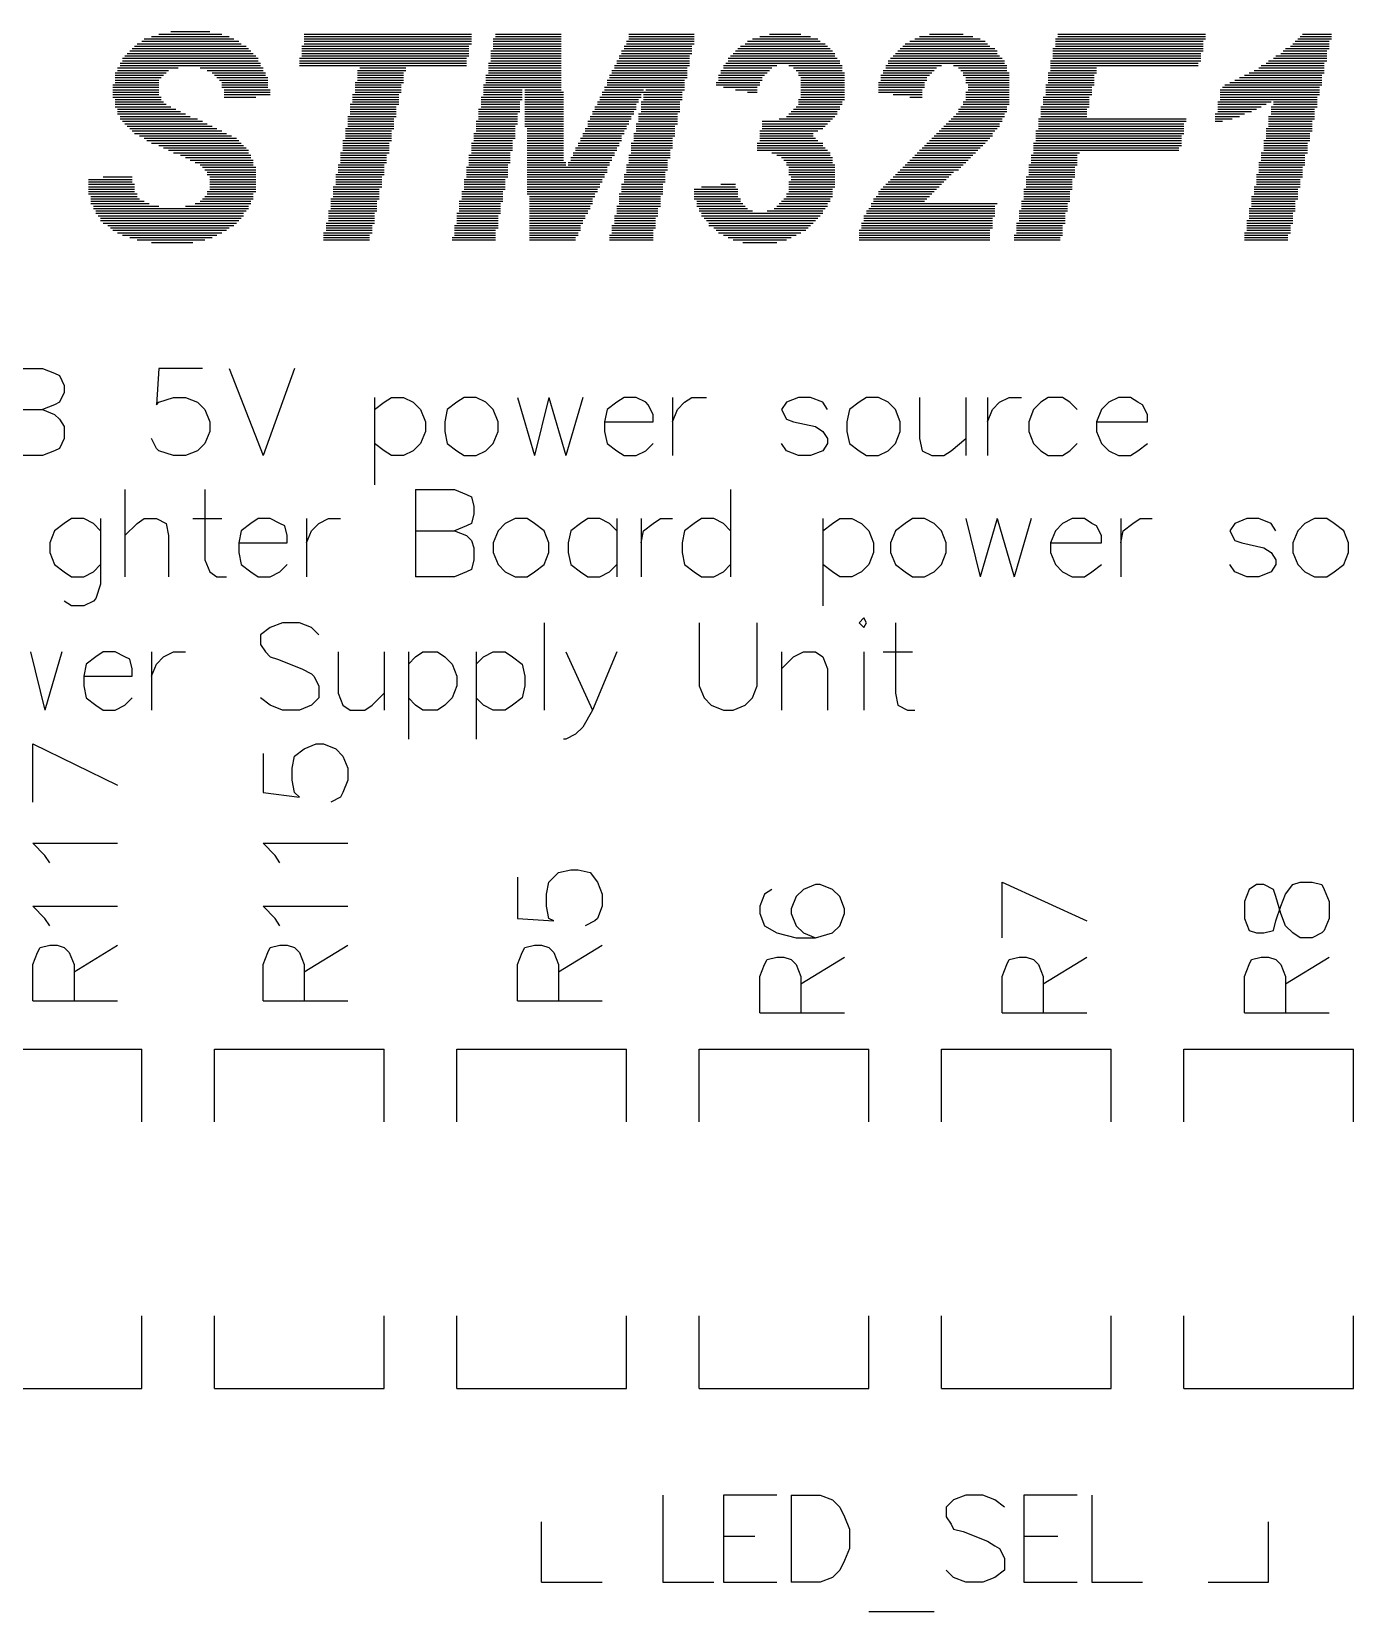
# Model space of a CAD drawing. Extents: x 38.11 to 42.78, y 50.2 to 57.
# Drawn here: x 39.989 to 40.535, y 53.088 to 53.74 of the extents above; entities that cross this region are included whole.
import ezdxf

# ---------------------------------------------------------------- set-up
doc = ezdxf.new("R2010")
doc.units = 0
doc.layers.add('gto', color=1, linetype='CONTINUOUS')

msp = doc.modelspace()

# ---------------------------------------------------------------- linework, layer by layer
at = {"layer": 'gto', "color": 1}
for points in [[(40.039, 53.738), (40.071, 53.738)], [(40.042, 53.739), (40.068, 53.739)], [(40.047, 53.74), (40.063, 53.74)], [(40.102, 53.739), (40.171, 53.739)], [(40.102, 53.738), (40.171, 53.738)], [(40.181, 53.739), (40.208, 53.739)], [(40.181, 53.738), (40.208, 53.738)], [(40.236, 53.739), (40.263, 53.739)], [(40.236, 53.738), (40.263, 53.738)], [(40.29, 53.738), (40.311, 53.738)], [(40.294, 53.739), (40.307, 53.739)], [(40.356, 53.738), (40.378, 53.738)], [(40.36, 53.739), (40.374, 53.739)], [(40.413, 53.739), (40.474, 53.739)], [(40.413, 53.738), (40.474, 53.738)], [(40.513, 53.738), (40.526, 53.738)], [(40.514, 53.739), (40.526, 53.739)], [(40.03, 53.732), (40.08, 53.732)], [(40.031, 53.733), (40.079, 53.733)], [(40.032, 53.734), (40.078, 53.734)], [(40.033, 53.735), (40.076, 53.735)], [(40.035, 53.736), (40.075, 53.736)], [(40.036, 53.737), (40.073, 53.737)], [(40.101, 53.734), (40.17, 53.734)], [(40.101, 53.733), (40.17, 53.733)], [(40.101, 53.732), (40.17, 53.732)], [(40.102, 53.737), (40.171, 53.737)], [(40.102, 53.736), (40.171, 53.736)], [(40.102, 53.735), (40.171, 53.735)], [(40.179, 53.732), (40.208, 53.732)], [(40.18, 53.737), (40.208, 53.737)], [(40.18, 53.736), (40.208, 53.736)], [(40.18, 53.735), (40.208, 53.735)], [(40.18, 53.734), (40.208, 53.734)], [(40.18, 53.733), (40.208, 53.733)], [(40.233, 53.732), (40.262, 53.732)], [(40.234, 53.734), (40.262, 53.734)], [(40.234, 53.733), (40.262, 53.733)], [(40.235, 53.736), (40.263, 53.736)], [(40.235, 53.735), (40.263, 53.735)], [(40.236, 53.737), (40.263, 53.737)], [(40.28, 53.732), (40.32, 53.732)], [(40.281, 53.733), (40.319, 53.733)], [(40.282, 53.734), (40.318, 53.734)], [(40.284, 53.735), (40.317, 53.735)], [(40.285, 53.736), (40.315, 53.736)], [(40.287, 53.737), (40.314, 53.737)], [(40.347, 53.732), (40.388, 53.732)], [(40.348, 53.733), (40.387, 53.733)], [(40.349, 53.734), (40.385, 53.734)], [(40.35, 53.735), (40.384, 53.735)], [(40.352, 53.736), (40.383, 53.736)], [(40.354, 53.737), (40.381, 53.737)], [(40.411, 53.733), (40.473, 53.733)], [(40.411, 53.732), (40.473, 53.732)], [(40.412, 53.737), (40.474, 53.737)], [(40.412, 53.736), (40.473, 53.736)], [(40.412, 53.735), (40.473, 53.735)], [(40.412, 53.734), (40.473, 53.734)], [(40.506, 53.732), (40.524, 53.732)], [(40.507, 53.733), (40.525, 53.733)], [(40.509, 53.734), (40.525, 53.734)], [(40.51, 53.735), (40.525, 53.735)], [(40.511, 53.736), (40.525, 53.736)], [(40.512, 53.737), (40.526, 53.737)], [(40.025, 53.725), (40.05, 53.725)], [(40.026, 53.727), (40.084, 53.727)], [(40.026, 53.726), (40.084, 53.726)], [(40.027, 53.729), (40.083, 53.729)], [(40.027, 53.728), (40.083, 53.728)], [(40.028, 53.73), (40.082, 53.73)], [(40.029, 53.731), (40.081, 53.731)], [(40.059, 53.725), (40.085, 53.725)], [(40.1, 53.729), (40.169, 53.729)], [(40.1, 53.728), (40.169, 53.728)], [(40.1, 53.727), (40.169, 53.727)], [(40.1, 53.726), (40.169, 53.726)], [(40.101, 53.731), (40.17, 53.731)], [(40.101, 53.73), (40.17, 53.73)], [(40.125, 53.725), (40.144, 53.725)], [(40.178, 53.727), (40.208, 53.727)], [(40.178, 53.726), (40.208, 53.726)], [(40.178, 53.725), (40.208, 53.725)], [(40.179, 53.731), (40.208, 53.731)], [(40.179, 53.73), (40.208, 53.73)], [(40.179, 53.729), (40.208, 53.729)], [(40.179, 53.728), (40.208, 53.728)], [(40.23, 53.726), (40.261, 53.726)], [(40.23, 53.725), (40.26, 53.725)], [(40.231, 53.728), (40.261, 53.728)], [(40.231, 53.727), (40.261, 53.727)], [(40.232, 53.73), (40.261, 53.73)], [(40.232, 53.729), (40.261, 53.729)], [(40.233, 53.731), (40.262, 53.731)], [(40.275, 53.726), (40.297, 53.726)], [(40.275, 53.725), (40.295, 53.725)], [(40.276, 53.727), (40.323, 53.727)], [(40.277, 53.729), (40.322, 53.729)], [(40.277, 53.728), (40.323, 53.728)], [(40.278, 53.73), (40.321, 53.73)], [(40.279, 53.731), (40.321, 53.731)], [(40.302, 53.726), (40.324, 53.726)], [(40.304, 53.725), (40.324, 53.725)], [(40.342, 53.726), (40.365, 53.726)], [(40.342, 53.725), (40.363, 53.725)], [(40.343, 53.728), (40.391, 53.728)], [(40.343, 53.727), (40.391, 53.727)], [(40.344, 53.729), (40.39, 53.729)], [(40.345, 53.73), (40.389, 53.73)], [(40.346, 53.731), (40.388, 53.731)], [(40.37, 53.726), (40.392, 53.726)], [(40.372, 53.725), (40.392, 53.725)], [(40.41, 53.728), (40.472, 53.728)], [(40.41, 53.727), (40.471, 53.727)], [(40.41, 53.726), (40.471, 53.726)], [(40.41, 53.725), (40.429, 53.725)], [(40.411, 53.731), (40.472, 53.731)], [(40.411, 53.73), (40.472, 53.73)], [(40.411, 53.729), (40.472, 53.729)], [(40.496, 53.725), (40.523, 53.725)], [(40.497, 53.726), (40.523, 53.726)], [(40.499, 53.727), (40.523, 53.727)], [(40.5, 53.728), (40.524, 53.728)], [(40.502, 53.729), (40.524, 53.729)], [(40.503, 53.73), (40.524, 53.73)], [(40.505, 53.731), (40.524, 53.731)], [(40.024, 53.723), (40.045, 53.723)], [(40.024, 53.722), (40.044, 53.722)], [(40.024, 53.721), (40.043, 53.721)], [(40.024, 53.72), (40.042, 53.72)], [(40.024, 53.719), (40.042, 53.719)], [(40.025, 53.724), (40.046, 53.724)], [(40.062, 53.724), (40.085, 53.724)], [(40.064, 53.723), (40.086, 53.723)], [(40.065, 53.722), (40.086, 53.722)], [(40.066, 53.721), (40.087, 53.721)], [(40.067, 53.72), (40.087, 53.72)], [(40.068, 53.719), (40.087, 53.719)], [(40.123, 53.719), (40.143, 53.719)], [(40.124, 53.724), (40.144, 53.724)], [(40.124, 53.723), (40.143, 53.723)], [(40.124, 53.722), (40.143, 53.722)], [(40.124, 53.721), (40.143, 53.721)], [(40.124, 53.72), (40.143, 53.72)], [(40.177, 53.722), (40.208, 53.722)], [(40.177, 53.721), (40.208, 53.721)], [(40.177, 53.72), (40.208, 53.72)], [(40.177, 53.719), (40.208, 53.719)], [(40.178, 53.724), (40.208, 53.724)], [(40.178, 53.723), (40.208, 53.723)], [(40.227, 53.72), (40.259, 53.72)], [(40.227, 53.719), (40.259, 53.719)], [(40.228, 53.722), (40.26, 53.722)], [(40.228, 53.721), (40.26, 53.721)], [(40.229, 53.724), (40.26, 53.724)], [(40.229, 53.723), (40.26, 53.723)], [(40.272, 53.719), (40.29, 53.719)], [(40.273, 53.722), (40.292, 53.722)], [(40.273, 53.721), (40.291, 53.721)], [(40.273, 53.72), (40.291, 53.72)], [(40.274, 53.724), (40.294, 53.724)], [(40.274, 53.723), (40.293, 53.723)], [(40.305, 53.724), (40.324, 53.724)], [(40.306, 53.723), (40.325, 53.723)], [(40.306, 53.722), (40.325, 53.722)], [(40.307, 53.721), (40.325, 53.721)], [(40.307, 53.72), (40.325, 53.72)], [(40.307, 53.719), (40.325, 53.719)], [(40.339, 53.719), (40.358, 53.719)], [(40.34, 53.722), (40.36, 53.722)], [(40.34, 53.721), (40.359, 53.721)], [(40.34, 53.72), (40.359, 53.72)], [(40.341, 53.724), (40.362, 53.724)], [(40.341, 53.723), (40.361, 53.723)], [(40.373, 53.724), (40.392, 53.724)], [(40.374, 53.723), (40.393, 53.723)], [(40.374, 53.722), (40.393, 53.722)], [(40.375, 53.721), (40.393, 53.721)], [(40.375, 53.72), (40.393, 53.72)], [(40.375, 53.719), (40.393, 53.719)], [(40.409, 53.723), (40.429, 53.723)], [(40.409, 53.722), (40.428, 53.722)], [(40.409, 53.721), (40.428, 53.721)], [(40.409, 53.72), (40.428, 53.72)], [(40.409, 53.719), (40.428, 53.719)], [(40.41, 53.724), (40.429, 53.724)], [(40.484, 53.719), (40.522, 53.719)], [(40.486, 53.72), (40.522, 53.72)], [(40.488, 53.721), (40.522, 53.721)], [(40.49, 53.722), (40.522, 53.722)], [(40.492, 53.723), (40.523, 53.723)], [(40.494, 53.724), (40.523, 53.724)], [(40.023, 53.718), (40.042, 53.718)], [(40.023, 53.717), (40.042, 53.717)], [(40.023, 53.716), (40.042, 53.716)], [(40.023, 53.715), (40.042, 53.715)], [(40.023, 53.714), (40.042, 53.714)], [(40.023, 53.713), (40.043, 53.713)], [(40.024, 53.712), (40.043, 53.712)], [(40.068, 53.718), (40.087, 53.718)], [(40.068, 53.717), (40.087, 53.717)], [(40.069, 53.716), (40.088, 53.716)], [(40.069, 53.715), (40.088, 53.715)], [(40.069, 53.714), (40.088, 53.714)], [(40.069, 53.713), (40.082, 53.713)], [(40.122, 53.714), (40.141, 53.714)], [(40.122, 53.713), (40.141, 53.713)], [(40.122, 53.712), (40.141, 53.712)], [(40.123, 53.718), (40.142, 53.718)], [(40.123, 53.717), (40.142, 53.717)], [(40.123, 53.716), (40.142, 53.716)], [(40.123, 53.715), (40.142, 53.715)], [(40.175, 53.713), (40.192, 53.713)], [(40.175, 53.712), (40.192, 53.712)], [(40.176, 53.718), (40.208, 53.718)], [(40.176, 53.717), (40.208, 53.717)], [(40.176, 53.716), (40.192, 53.716)], [(40.176, 53.715), (40.192, 53.715)], [(40.176, 53.714), (40.192, 53.714)], [(40.193, 53.716), (40.208, 53.716)], [(40.193, 53.715), (40.209, 53.715)], [(40.193, 53.714), (40.209, 53.714)], [(40.193, 53.713), (40.209, 53.713)], [(40.193, 53.712), (40.209, 53.712)], [(40.224, 53.713), (40.241, 53.713)], [(40.224, 53.712), (40.24, 53.712)], [(40.225, 53.715), (40.258, 53.715)], [(40.225, 53.714), (40.241, 53.714)], [(40.226, 53.717), (40.259, 53.717)], [(40.226, 53.716), (40.242, 53.716)], [(40.227, 53.718), (40.259, 53.718)], [(40.242, 53.714), (40.258, 53.714)], [(40.242, 53.713), (40.258, 53.713)], [(40.242, 53.712), (40.258, 53.712)], [(40.243, 53.716), (40.259, 53.716)], [(40.272, 53.718), (40.29, 53.718)], [(40.275, 53.717), (40.289, 53.717)], [(40.28, 53.716), (40.289, 53.716)], [(40.285, 53.715), (40.289, 53.715)], [(40.306, 53.712), (40.325, 53.712)], [(40.307, 53.718), (40.325, 53.718)], [(40.307, 53.717), (40.325, 53.717)], [(40.307, 53.716), (40.325, 53.716)], [(40.307, 53.715), (40.325, 53.715)], [(40.307, 53.714), (40.325, 53.714)], [(40.307, 53.713), (40.325, 53.713)], [(40.339, 53.718), (40.358, 53.718)], [(40.339, 53.717), (40.358, 53.717)], [(40.339, 53.716), (40.357, 53.716)], [(40.339, 53.715), (40.357, 53.715)], [(40.345, 53.714), (40.357, 53.714)], [(40.352, 53.713), (40.357, 53.713)], [(40.375, 53.715), (40.393, 53.715)], [(40.375, 53.714), (40.393, 53.714)], [(40.375, 53.713), (40.393, 53.713)], [(40.375, 53.712), (40.393, 53.712)], [(40.376, 53.718), (40.393, 53.718)], [(40.376, 53.717), (40.393, 53.717)], [(40.376, 53.716), (40.393, 53.716)], [(40.407, 53.713), (40.426, 53.713)], [(40.407, 53.712), (40.426, 53.712)], [(40.408, 53.718), (40.428, 53.718)], [(40.408, 53.717), (40.427, 53.717)], [(40.408, 53.716), (40.427, 53.716)], [(40.408, 53.715), (40.427, 53.715)], [(40.408, 53.714), (40.427, 53.714)], [(40.48, 53.716), (40.521, 53.716)], [(40.48, 53.715), (40.521, 53.715)], [(40.48, 53.714), (40.521, 53.714)], [(40.48, 53.713), (40.52, 53.713)], [(40.48, 53.712), (40.52, 53.712)], [(40.481, 53.717), (40.521, 53.717)], [(40.482, 53.718), (40.522, 53.718)], [(40.024, 53.711), (40.044, 53.711)], [(40.024, 53.71), (40.045, 53.71)], [(40.024, 53.709), (40.047, 53.709)], [(40.025, 53.708), (40.049, 53.708)], [(40.025, 53.707), (40.051, 53.707)], [(40.025, 53.706), (40.053, 53.706)], [(40.121, 53.71), (40.141, 53.71)], [(40.121, 53.709), (40.14, 53.709)], [(40.121, 53.708), (40.14, 53.708)], [(40.121, 53.707), (40.14, 53.707)], [(40.121, 53.706), (40.14, 53.706)], [(40.122, 53.711), (40.141, 53.711)], [(40.174, 53.708), (40.191, 53.708)], [(40.174, 53.707), (40.191, 53.707)], [(40.174, 53.706), (40.19, 53.706)], [(40.175, 53.711), (40.191, 53.711)], [(40.175, 53.71), (40.191, 53.71)], [(40.175, 53.709), (40.191, 53.709)], [(40.193, 53.711), (40.209, 53.711)], [(40.193, 53.71), (40.209, 53.71)], [(40.193, 53.709), (40.209, 53.709)], [(40.193, 53.708), (40.209, 53.708)], [(40.193, 53.707), (40.209, 53.707)], [(40.193, 53.706), (40.209, 53.706)], [(40.221, 53.707), (40.238, 53.707)], [(40.221, 53.706), (40.238, 53.706)], [(40.222, 53.709), (40.239, 53.709)], [(40.222, 53.708), (40.239, 53.708)], [(40.223, 53.711), (40.24, 53.711)], [(40.223, 53.71), (40.239, 53.71)], [(40.24, 53.706), (40.256, 53.706)], [(40.241, 53.711), (40.257, 53.711)], [(40.241, 53.71), (40.257, 53.71)], [(40.241, 53.709), (40.257, 53.709)], [(40.241, 53.708), (40.257, 53.708)], [(40.241, 53.707), (40.257, 53.707)], [(40.302, 53.706), (40.322, 53.706)], [(40.303, 53.707), (40.322, 53.707)], [(40.304, 53.708), (40.323, 53.708)], [(40.305, 53.709), (40.323, 53.709)], [(40.306, 53.711), (40.324, 53.711)], [(40.306, 53.71), (40.324, 53.71)], [(40.371, 53.706), (40.391, 53.706)], [(40.372, 53.708), (40.392, 53.708)], [(40.372, 53.707), (40.392, 53.707)], [(40.373, 53.709), (40.392, 53.709)], [(40.374, 53.711), (40.393, 53.711)], [(40.374, 53.71), (40.393, 53.71)], [(40.406, 53.709), (40.426, 53.709)], [(40.406, 53.708), (40.425, 53.708)], [(40.406, 53.707), (40.425, 53.707)], [(40.406, 53.706), (40.425, 53.706)], [(40.407, 53.711), (40.426, 53.711)], [(40.407, 53.71), (40.426, 53.71)], [(40.478, 53.706), (40.49, 53.706)], [(40.479, 53.711), (40.501, 53.711)], [(40.479, 53.71), (40.499, 53.71)], [(40.479, 53.709), (40.497, 53.709)], [(40.479, 53.708), (40.495, 53.708)], [(40.479, 53.707), (40.493, 53.707)], [(40.501, 53.709), (40.52, 53.709)], [(40.501, 53.708), (40.519, 53.708)], [(40.501, 53.707), (40.519, 53.707)], [(40.501, 53.706), (40.519, 53.706)], [(40.502, 53.711), (40.52, 53.711)], [(40.502, 53.71), (40.52, 53.71)], [(40.026, 53.705), (40.055, 53.705)], [(40.026, 53.704), (40.058, 53.704)], [(40.027, 53.703), (40.06, 53.703)], [(40.028, 53.702), (40.062, 53.702)], [(40.029, 53.701), (40.064, 53.701)], [(40.03, 53.7), (40.066, 53.7)], [(40.031, 53.699), (40.068, 53.699)], [(40.119, 53.7), (40.139, 53.7)], [(40.119, 53.699), (40.138, 53.699)], [(40.12, 53.705), (40.14, 53.705)], [(40.12, 53.704), (40.139, 53.704)], [(40.12, 53.703), (40.139, 53.703)], [(40.12, 53.702), (40.139, 53.702)], [(40.12, 53.701), (40.139, 53.701)], [(40.173, 53.703), (40.19, 53.703)], [(40.173, 53.702), (40.19, 53.702)], [(40.173, 53.701), (40.189, 53.701)], [(40.173, 53.7), (40.189, 53.7)], [(40.173, 53.699), (40.189, 53.699)], [(40.174, 53.705), (40.19, 53.705)], [(40.174, 53.704), (40.19, 53.704)], [(40.193, 53.705), (40.209, 53.705)], [(40.193, 53.704), (40.209, 53.704)], [(40.193, 53.703), (40.209, 53.703)], [(40.193, 53.702), (40.209, 53.702)], [(40.193, 53.701), (40.209, 53.701)], [(40.194, 53.7), (40.209, 53.7)], [(40.194, 53.699), (40.209, 53.699)], [(40.218, 53.7), (40.235, 53.7)], [(40.218, 53.699), (40.234, 53.699)], [(40.219, 53.703), (40.236, 53.703)], [(40.219, 53.702), (40.236, 53.702)], [(40.219, 53.701), (40.235, 53.701)], [(40.22, 53.705), (40.237, 53.705)], [(40.22, 53.704), (40.237, 53.704)], [(40.239, 53.702), (40.256, 53.702)], [(40.239, 53.701), (40.255, 53.701)], [(40.239, 53.7), (40.255, 53.7)], [(40.239, 53.699), (40.255, 53.699)], [(40.24, 53.705), (40.256, 53.705)], [(40.24, 53.704), (40.256, 53.704)], [(40.24, 53.703), (40.256, 53.703)], [(40.29, 53.699), (40.314, 53.699)], [(40.291, 53.703), (40.319, 53.703)], [(40.291, 53.702), (40.318, 53.702)], [(40.291, 53.701), (40.317, 53.701)], [(40.291, 53.7), (40.316, 53.7)], [(40.298, 53.704), (40.32, 53.704)], [(40.301, 53.705), (40.321, 53.705)], [(40.364, 53.699), (40.387, 53.699)], [(40.365, 53.7), (40.388, 53.7)], [(40.366, 53.701), (40.389, 53.701)], [(40.367, 53.702), (40.389, 53.702)], [(40.368, 53.703), (40.39, 53.703)], [(40.369, 53.704), (40.39, 53.704)], [(40.37, 53.705), (40.391, 53.705)], [(40.404, 53.699), (40.465, 53.699)], [(40.405, 53.704), (40.466, 53.704)], [(40.405, 53.703), (40.466, 53.703)], [(40.405, 53.702), (40.465, 53.702)], [(40.405, 53.701), (40.465, 53.701)], [(40.405, 53.7), (40.465, 53.7)], [(40.406, 53.705), (40.425, 53.705)], [(40.478, 53.705), (40.488, 53.705)], [(40.478, 53.704), (40.485, 53.704)], [(40.478, 53.703), (40.481, 53.703)], [(40.499, 53.7), (40.518, 53.7)], [(40.499, 53.699), (40.518, 53.699)], [(40.5, 53.705), (40.519, 53.705)], [(40.5, 53.704), (40.519, 53.704)], [(40.5, 53.703), (40.518, 53.703)], [(40.5, 53.702), (40.518, 53.702)], [(40.5, 53.701), (40.518, 53.701)], [(40.032, 53.698), (40.07, 53.698)], [(40.034, 53.697), (40.072, 53.697)], [(40.036, 53.696), (40.074, 53.696)], [(40.037, 53.695), (40.075, 53.695)], [(40.039, 53.694), (40.076, 53.694)], [(40.042, 53.693), (40.077, 53.693)], [(40.118, 53.695), (40.138, 53.695)], [(40.118, 53.694), (40.137, 53.694)], [(40.118, 53.693), (40.137, 53.693)], [(40.119, 53.698), (40.138, 53.698)], [(40.119, 53.697), (40.138, 53.697)], [(40.119, 53.696), (40.138, 53.696)], [(40.171, 53.694), (40.188, 53.694)], [(40.171, 53.693), (40.188, 53.693)], [(40.172, 53.698), (40.189, 53.698)], [(40.172, 53.697), (40.189, 53.697)], [(40.172, 53.696), (40.189, 53.696)], [(40.172, 53.695), (40.188, 53.695)], [(40.194, 53.698), (40.209, 53.698)], [(40.194, 53.697), (40.209, 53.697)], [(40.194, 53.696), (40.209, 53.696)], [(40.194, 53.695), (40.209, 53.695)], [(40.194, 53.694), (40.209, 53.694)], [(40.194, 53.693), (40.209, 53.693)], [(40.215, 53.694), (40.232, 53.694)], [(40.215, 53.693), (40.232, 53.693)], [(40.216, 53.696), (40.233, 53.696)], [(40.216, 53.695), (40.233, 53.695)], [(40.217, 53.698), (40.234, 53.698)], [(40.217, 53.697), (40.233, 53.697)], [(40.237, 53.694), (40.254, 53.694)], [(40.237, 53.693), (40.254, 53.693)], [(40.238, 53.698), (40.255, 53.698)], [(40.238, 53.697), (40.255, 53.697)], [(40.238, 53.696), (40.254, 53.696)], [(40.238, 53.695), (40.254, 53.695)], [(40.289, 53.694), (40.316, 53.694)], [(40.289, 53.693), (40.316, 53.693)], [(40.29, 53.698), (40.312, 53.698)], [(40.29, 53.697), (40.312, 53.697)], [(40.29, 53.696), (40.313, 53.696)], [(40.29, 53.695), (40.314, 53.695)], [(40.358, 53.693), (40.382, 53.693)], [(40.359, 53.694), (40.383, 53.694)], [(40.36, 53.695), (40.384, 53.695)], [(40.361, 53.696), (40.385, 53.696)], [(40.362, 53.697), (40.386, 53.697)], [(40.363, 53.698), (40.386, 53.698)], [(40.403, 53.694), (40.464, 53.694)], [(40.403, 53.693), (40.464, 53.693)], [(40.404, 53.698), (40.465, 53.698)], [(40.404, 53.697), (40.464, 53.697)], [(40.404, 53.696), (40.464, 53.696)], [(40.404, 53.695), (40.464, 53.695)], [(40.498, 53.695), (40.517, 53.695)], [(40.498, 53.694), (40.516, 53.694)], [(40.498, 53.693), (40.516, 53.693)], [(40.499, 53.698), (40.517, 53.698)], [(40.499, 53.697), (40.517, 53.697)], [(40.499, 53.696), (40.517, 53.696)], [(40.044, 53.692), (40.078, 53.692)], [(40.046, 53.691), (40.079, 53.691)], [(40.048, 53.69), (40.079, 53.69)], [(40.051, 53.689), (40.08, 53.689)], [(40.053, 53.688), (40.08, 53.688)], [(40.055, 53.687), (40.081, 53.687)], [(40.057, 53.686), (40.081, 53.686)], [(40.117, 53.69), (40.137, 53.69)], [(40.117, 53.689), (40.136, 53.689)], [(40.117, 53.688), (40.136, 53.688)], [(40.117, 53.687), (40.136, 53.687)], [(40.117, 53.686), (40.136, 53.686)], [(40.118, 53.692), (40.137, 53.692)], [(40.118, 53.691), (40.137, 53.691)], [(40.17, 53.689), (40.187, 53.689)], [(40.17, 53.688), (40.187, 53.688)], [(40.17, 53.687), (40.187, 53.687)], [(40.17, 53.686), (40.187, 53.686)], [(40.171, 53.692), (40.188, 53.692)], [(40.171, 53.691), (40.188, 53.691)], [(40.171, 53.69), (40.187, 53.69)], [(40.194, 53.692), (40.209, 53.692)], [(40.194, 53.691), (40.209, 53.691)], [(40.194, 53.69), (40.209, 53.69)], [(40.194, 53.689), (40.209, 53.689)], [(40.194, 53.688), (40.209, 53.688)], [(40.194, 53.687), (40.209, 53.687)], [(40.194, 53.686), (40.21, 53.686)], [(40.211, 53.686), (40.228, 53.686)], [(40.212, 53.688), (40.229, 53.688)], [(40.212, 53.687), (40.229, 53.687)], [(40.213, 53.69), (40.23, 53.69)], [(40.213, 53.689), (40.23, 53.689)], [(40.214, 53.692), (40.231, 53.692)], [(40.214, 53.691), (40.231, 53.691)], [(40.236, 53.689), (40.253, 53.689)], [(40.236, 53.688), (40.253, 53.688)], [(40.236, 53.687), (40.252, 53.687)], [(40.236, 53.686), (40.252, 53.686)], [(40.237, 53.692), (40.254, 53.692)], [(40.237, 53.691), (40.253, 53.691)], [(40.237, 53.69), (40.253, 53.69)], [(40.289, 53.692), (40.317, 53.692)], [(40.289, 53.691), (40.318, 53.691)], [(40.295, 53.69), (40.319, 53.69)], [(40.297, 53.689), (40.319, 53.689)], [(40.299, 53.688), (40.32, 53.688)], [(40.3, 53.687), (40.32, 53.687)], [(40.301, 53.686), (40.32, 53.686)], [(40.351, 53.686), (40.375, 53.686)], [(40.352, 53.687), (40.376, 53.687)], [(40.353, 53.688), (40.377, 53.688)], [(40.354, 53.689), (40.378, 53.689)], [(40.355, 53.69), (40.379, 53.69)], [(40.356, 53.691), (40.38, 53.691)], [(40.357, 53.692), (40.381, 53.692)], [(40.402, 53.689), (40.421, 53.689)], [(40.402, 53.688), (40.421, 53.688)], [(40.402, 53.687), (40.421, 53.687)], [(40.402, 53.686), (40.421, 53.686)], [(40.403, 53.692), (40.463, 53.692)], [(40.403, 53.691), (40.463, 53.691)], [(40.403, 53.69), (40.422, 53.69)], [(40.496, 53.686), (40.515, 53.686)], [(40.497, 53.69), (40.516, 53.69)], [(40.497, 53.689), (40.515, 53.689)], [(40.497, 53.688), (40.515, 53.688)], [(40.497, 53.687), (40.515, 53.687)], [(40.498, 53.692), (40.516, 53.692)], [(40.498, 53.691), (40.516, 53.691)], [(40.019, 53.68), (40.031, 53.68)], [(40.059, 53.685), (40.081, 53.685)], [(40.06, 53.684), (40.082, 53.684)], [(40.061, 53.683), (40.082, 53.683)], [(40.062, 53.682), (40.082, 53.682)], [(40.062, 53.681), (40.082, 53.681)], [(40.063, 53.68), (40.082, 53.68)], [(40.115, 53.681), (40.135, 53.681)], [(40.115, 53.68), (40.134, 53.68)], [(40.116, 53.685), (40.135, 53.685)], [(40.116, 53.684), (40.135, 53.684)], [(40.116, 53.683), (40.135, 53.683)], [(40.116, 53.682), (40.135, 53.682)], [(40.169, 53.684), (40.186, 53.684)], [(40.169, 53.683), (40.186, 53.683)], [(40.169, 53.682), (40.186, 53.682)], [(40.169, 53.681), (40.186, 53.681)], [(40.169, 53.68), (40.186, 53.68)], [(40.17, 53.685), (40.186, 53.685)], [(40.194, 53.685), (40.21, 53.685)], [(40.194, 53.684), (40.227, 53.684)], [(40.194, 53.683), (40.227, 53.683)], [(40.194, 53.682), (40.227, 53.682)], [(40.194, 53.681), (40.226, 53.681)], [(40.194, 53.68), (40.226, 53.68)], [(40.211, 53.685), (40.228, 53.685)], [(40.234, 53.681), (40.251, 53.681)], [(40.234, 53.68), (40.251, 53.68)], [(40.235, 53.685), (40.252, 53.685)], [(40.235, 53.684), (40.252, 53.684)], [(40.235, 53.683), (40.252, 53.683)], [(40.235, 53.682), (40.251, 53.682)], [(40.301, 53.685), (40.321, 53.685)], [(40.302, 53.684), (40.321, 53.684)], [(40.302, 53.683), (40.321, 53.683)], [(40.302, 53.682), (40.321, 53.682)], [(40.302, 53.681), (40.321, 53.681)], [(40.303, 53.68), (40.321, 53.68)], [(40.345, 53.68), (40.368, 53.68)], [(40.346, 53.681), (40.369, 53.681)], [(40.347, 53.682), (40.37, 53.682)], [(40.348, 53.683), (40.372, 53.683)], [(40.349, 53.684), (40.373, 53.684)], [(40.35, 53.685), (40.374, 53.685)], [(40.4, 53.68), (40.42, 53.68)], [(40.401, 53.685), (40.421, 53.685)], [(40.401, 53.684), (40.42, 53.684)], [(40.401, 53.683), (40.42, 53.683)], [(40.401, 53.682), (40.42, 53.682)], [(40.401, 53.681), (40.42, 53.681)], [(40.495, 53.681), (40.514, 53.681)], [(40.495, 53.68), (40.514, 53.68)], [(40.496, 53.685), (40.515, 53.685)], [(40.496, 53.684), (40.514, 53.684)], [(40.496, 53.683), (40.514, 53.683)], [(40.496, 53.682), (40.514, 53.682)], [(40.013, 53.679), (40.031, 53.679)], [(40.013, 53.678), (40.031, 53.678)], [(40.013, 53.677), (40.032, 53.677)], [(40.013, 53.676), (40.032, 53.676)], [(40.013, 53.675), (40.032, 53.675)], [(40.013, 53.674), (40.032, 53.674)], [(40.013, 53.673), (40.033, 53.673)], [(40.062, 53.674), (40.082, 53.674)], [(40.062, 53.673), (40.081, 53.673)], [(40.063, 53.679), (40.082, 53.679)], [(40.063, 53.678), (40.082, 53.678)], [(40.063, 53.677), (40.082, 53.677)], [(40.063, 53.676), (40.082, 53.676)], [(40.063, 53.675), (40.082, 53.675)], [(40.114, 53.676), (40.134, 53.676)], [(40.114, 53.675), (40.133, 53.675)], [(40.114, 53.674), (40.133, 53.674)], [(40.114, 53.673), (40.133, 53.673)], [(40.115, 53.679), (40.134, 53.679)], [(40.115, 53.678), (40.134, 53.678)], [(40.115, 53.677), (40.134, 53.677)], [(40.167, 53.674), (40.184, 53.674)], [(40.167, 53.673), (40.184, 53.673)], [(40.168, 53.679), (40.185, 53.679)], [(40.168, 53.678), (40.185, 53.678)], [(40.168, 53.677), (40.185, 53.677)], [(40.168, 53.676), (40.185, 53.676)], [(40.168, 53.675), (40.185, 53.675)], [(40.194, 53.679), (40.225, 53.679)], [(40.194, 53.678), (40.225, 53.678)], [(40.194, 53.677), (40.224, 53.677)], [(40.194, 53.676), (40.224, 53.676)], [(40.194, 53.675), (40.223, 53.675)], [(40.194, 53.674), (40.223, 53.674)], [(40.194, 53.673), (40.222, 53.673)], [(40.232, 53.673), (40.25, 53.673)], [(40.233, 53.677), (40.25, 53.677)], [(40.233, 53.676), (40.25, 53.676)], [(40.233, 53.675), (40.25, 53.675)], [(40.233, 53.674), (40.25, 53.674)], [(40.234, 53.679), (40.251, 53.679)], [(40.234, 53.678), (40.251, 53.678)], [(40.263, 53.675), (40.281, 53.675)], [(40.263, 53.674), (40.281, 53.674)], [(40.263, 53.673), (40.281, 53.673)], [(40.266, 53.676), (40.28, 53.676)], [(40.274, 53.677), (40.28, 53.677)], [(40.301, 53.673), (40.32, 53.673)], [(40.302, 53.678), (40.321, 53.678)], [(40.302, 53.677), (40.321, 53.677)], [(40.302, 53.676), (40.321, 53.676)], [(40.302, 53.675), (40.32, 53.675)], [(40.302, 53.674), (40.32, 53.674)], [(40.303, 53.679), (40.321, 53.679)], [(40.339, 53.674), (40.362, 53.674)], [(40.339, 53.673), (40.361, 53.673)], [(40.34, 53.675), (40.363, 53.675)], [(40.341, 53.676), (40.364, 53.676)], [(40.342, 53.677), (40.365, 53.677)], [(40.343, 53.678), (40.366, 53.678)], [(40.344, 53.679), (40.367, 53.679)], [(40.399, 53.675), (40.419, 53.675)], [(40.399, 53.674), (40.418, 53.674)], [(40.399, 53.673), (40.418, 53.673)], [(40.4, 53.679), (40.419, 53.679)], [(40.4, 53.678), (40.419, 53.678)], [(40.4, 53.677), (40.419, 53.677)], [(40.4, 53.676), (40.419, 53.676)], [(40.494, 53.676), (40.513, 53.676)], [(40.494, 53.675), (40.512, 53.675)], [(40.494, 53.674), (40.512, 53.674)], [(40.494, 53.673), (40.512, 53.673)], [(40.495, 53.679), (40.513, 53.679)], [(40.495, 53.678), (40.513, 53.678)], [(40.495, 53.677), (40.513, 53.677)], [(40.014, 53.672), (40.033, 53.672)], [(40.014, 53.671), (40.034, 53.671)], [(40.014, 53.67), (40.036, 53.67)], [(40.014, 53.669), (40.038, 53.669)], [(40.015, 53.668), (40.042, 53.668)], [(40.015, 53.667), (40.079, 53.667)], [(40.053, 53.668), (40.079, 53.668)], [(40.057, 53.669), (40.08, 53.669)], [(40.059, 53.67), (40.08, 53.67)], [(40.06, 53.671), (40.081, 53.671)], [(40.061, 53.672), (40.081, 53.672)], [(40.113, 53.671), (40.133, 53.671)], [(40.113, 53.67), (40.132, 53.67)], [(40.113, 53.669), (40.132, 53.669)], [(40.113, 53.668), (40.132, 53.668)], [(40.113, 53.667), (40.132, 53.667)], [(40.114, 53.672), (40.133, 53.672)], [(40.166, 53.67), (40.184, 53.67)], [(40.166, 53.669), (40.183, 53.669)], [(40.166, 53.668), (40.183, 53.668)], [(40.166, 53.667), (40.183, 53.667)], [(40.167, 53.672), (40.184, 53.672)], [(40.167, 53.671), (40.184, 53.671)], [(40.195, 53.672), (40.222, 53.672)], [(40.195, 53.671), (40.221, 53.671)], [(40.195, 53.67), (40.221, 53.67)], [(40.195, 53.669), (40.221, 53.669)], [(40.195, 53.668), (40.22, 53.668)], [(40.195, 53.667), (40.22, 53.667)], [(40.231, 53.668), (40.249, 53.668)], [(40.231, 53.667), (40.248, 53.667)], [(40.232, 53.672), (40.249, 53.672)], [(40.232, 53.671), (40.249, 53.671)], [(40.232, 53.67), (40.249, 53.67)], [(40.232, 53.669), (40.249, 53.669)], [(40.263, 53.672), (40.281, 53.672)], [(40.263, 53.671), (40.282, 53.671)], [(40.264, 53.67), (40.282, 53.67)], [(40.264, 53.669), (40.283, 53.669)], [(40.264, 53.668), (40.284, 53.668)], [(40.265, 53.667), (40.285, 53.667)], [(40.296, 53.667), (40.317, 53.667)], [(40.297, 53.668), (40.318, 53.668)], [(40.298, 53.669), (40.318, 53.669)], [(40.299, 53.67), (40.319, 53.67)], [(40.3, 53.671), (40.319, 53.671)], [(40.301, 53.672), (40.32, 53.672)], [(40.335, 53.667), (40.387, 53.667)], [(40.336, 53.669), (40.388, 53.669)], [(40.336, 53.668), (40.387, 53.668)], [(40.337, 53.671), (40.359, 53.671)], [(40.337, 53.67), (40.358, 53.67)], [(40.338, 53.672), (40.36, 53.672)], [(40.398, 53.67), (40.418, 53.67)], [(40.398, 53.669), (40.417, 53.669)], [(40.398, 53.668), (40.417, 53.668)], [(40.398, 53.667), (40.417, 53.667)], [(40.399, 53.672), (40.418, 53.672)], [(40.399, 53.671), (40.418, 53.671)], [(40.492, 53.667), (40.511, 53.667)], [(40.493, 53.672), (40.512, 53.672)], [(40.493, 53.671), (40.512, 53.671)], [(40.493, 53.67), (40.511, 53.67)], [(40.493, 53.669), (40.511, 53.669)], [(40.493, 53.668), (40.511, 53.668)], [(40.016, 53.666), (40.078, 53.666)], [(40.016, 53.665), (40.077, 53.665)], [(40.017, 53.664), (40.077, 53.664)], [(40.018, 53.663), (40.076, 53.663)], [(40.018, 53.662), (40.075, 53.662)], [(40.019, 53.661), (40.074, 53.661)], [(40.021, 53.66), (40.073, 53.66)], [(40.111, 53.661), (40.131, 53.661)], [(40.111, 53.66), (40.13, 53.66)], [(40.112, 53.666), (40.132, 53.666)], [(40.112, 53.665), (40.131, 53.665)], [(40.112, 53.664), (40.131, 53.664)], [(40.112, 53.663), (40.131, 53.663)], [(40.112, 53.662), (40.131, 53.662)], [(40.164, 53.66), (40.182, 53.66)], [(40.165, 53.665), (40.183, 53.665)], [(40.165, 53.664), (40.182, 53.664)], [(40.165, 53.663), (40.182, 53.663)], [(40.165, 53.662), (40.182, 53.662)], [(40.165, 53.661), (40.182, 53.661)], [(40.166, 53.666), (40.183, 53.666)], [(40.195, 53.666), (40.219, 53.666)], [(40.195, 53.665), (40.219, 53.665)], [(40.195, 53.664), (40.218, 53.664)], [(40.195, 53.663), (40.218, 53.663)], [(40.195, 53.662), (40.217, 53.662)], [(40.195, 53.661), (40.217, 53.661)], [(40.195, 53.66), (40.216, 53.66)], [(40.229, 53.66), (40.247, 53.66)], [(40.23, 53.664), (40.248, 53.664)], [(40.23, 53.663), (40.247, 53.663)], [(40.23, 53.662), (40.247, 53.662)], [(40.23, 53.661), (40.247, 53.661)], [(40.231, 53.666), (40.248, 53.666)], [(40.231, 53.665), (40.248, 53.665)], [(40.265, 53.666), (40.287, 53.666)], [(40.266, 53.665), (40.316, 53.665)], [(40.266, 53.664), (40.315, 53.664)], [(40.267, 53.663), (40.314, 53.663)], [(40.268, 53.662), (40.313, 53.662)], [(40.269, 53.661), (40.312, 53.661)], [(40.269, 53.66), (40.311, 53.66)], [(40.293, 53.666), (40.316, 53.666)], [(40.332, 53.661), (40.386, 53.661)], [(40.332, 53.66), (40.386, 53.66)], [(40.333, 53.664), (40.387, 53.664)], [(40.333, 53.663), (40.386, 53.663)], [(40.333, 53.662), (40.386, 53.662)], [(40.334, 53.666), (40.387, 53.666)], [(40.334, 53.665), (40.387, 53.665)], [(40.396, 53.661), (40.416, 53.661)], [(40.396, 53.66), (40.415, 53.66)], [(40.397, 53.666), (40.417, 53.666)], [(40.397, 53.665), (40.416, 53.665)], [(40.397, 53.664), (40.416, 53.664)], [(40.397, 53.663), (40.416, 53.663)], [(40.397, 53.662), (40.416, 53.662)], [(40.491, 53.662), (40.51, 53.662)], [(40.491, 53.661), (40.51, 53.661)], [(40.491, 53.66), (40.509, 53.66)], [(40.492, 53.666), (40.511, 53.666)], [(40.492, 53.665), (40.51, 53.665)], [(40.492, 53.664), (40.51, 53.664)], [(40.492, 53.663), (40.51, 53.663)], [(40.022, 53.659), (40.071, 53.659)], [(40.023, 53.658), (40.07, 53.658)], [(40.025, 53.657), (40.068, 53.657)], [(40.027, 53.656), (40.066, 53.656)], [(40.03, 53.655), (40.064, 53.655)], [(40.033, 53.654), (40.061, 53.654)], [(40.11, 53.657), (40.13, 53.657)], [(40.11, 53.656), (40.129, 53.656)], [(40.11, 53.655), (40.129, 53.655)], [(40.11, 53.654), (40.129, 53.654)], [(40.111, 53.659), (40.13, 53.659)], [(40.111, 53.658), (40.13, 53.658)], [(40.163, 53.655), (40.181, 53.655)], [(40.163, 53.654), (40.181, 53.654)], [(40.164, 53.659), (40.182, 53.659)], [(40.164, 53.658), (40.181, 53.658)], [(40.164, 53.657), (40.181, 53.657)], [(40.164, 53.656), (40.181, 53.656)], [(40.195, 53.659), (40.216, 53.659)], [(40.195, 53.658), (40.216, 53.658)], [(40.195, 53.657), (40.215, 53.657)], [(40.195, 53.656), (40.215, 53.656)], [(40.195, 53.655), (40.214, 53.655)], [(40.195, 53.654), (40.214, 53.654)], [(40.228, 53.656), (40.246, 53.656)], [(40.228, 53.655), (40.246, 53.655)], [(40.228, 53.654), (40.246, 53.654)], [(40.229, 53.659), (40.247, 53.659)], [(40.229, 53.658), (40.246, 53.658)], [(40.229, 53.657), (40.246, 53.657)], [(40.271, 53.659), (40.31, 53.659)], [(40.272, 53.658), (40.309, 53.658)], [(40.273, 53.657), (40.307, 53.657)], [(40.275, 53.656), (40.305, 53.656)], [(40.277, 53.655), (40.303, 53.655)], [(40.279, 53.654), (40.301, 53.654)], [(40.331, 53.658), (40.385, 53.658)], [(40.331, 53.657), (40.385, 53.657)], [(40.331, 53.656), (40.385, 53.656)], [(40.331, 53.655), (40.385, 53.655)], [(40.331, 53.654), (40.385, 53.654)], [(40.332, 53.659), (40.386, 53.659)], [(40.395, 53.656), (40.415, 53.656)], [(40.395, 53.655), (40.414, 53.655)], [(40.395, 53.654), (40.414, 53.654)], [(40.396, 53.659), (40.415, 53.659)], [(40.396, 53.658), (40.415, 53.658)], [(40.396, 53.657), (40.415, 53.657)], [(40.49, 53.657), (40.509, 53.657)], [(40.49, 53.656), (40.508, 53.656)], [(40.49, 53.655), (40.508, 53.655)], [(40.49, 53.654), (40.508, 53.654)], [(40.491, 53.659), (40.509, 53.659)], [(40.491, 53.658), (40.509, 53.658)], [(40.039, 53.653), (40.056, 53.653)], [(40.283, 53.653), (40.297, 53.653)], [(39.979, 53.601), (39.994, 53.601), (39.999, 53.599), (40.001, 53.598), (40.003, 53.594), (40.003, 53.591), (40.001, 53.587), (39.999, 53.586), (39.994, 53.584)], [(40.06, 53.601), (40.042, 53.601), (40.041, 53.586), (40.042, 53.587), (40.048, 53.589), (40.053, 53.589), (40.058, 53.587), (40.061, 53.584), (40.063, 53.579), (40.063, 53.575), (40.061, 53.57), (40.058, 53.567), (40.053, 53.565), (40.048, 53.565), (40.042, 53.567), (40.041, 53.568), (40.039, 53.572)], [(40.071, 53.601), (40.085, 53.565)], [(40.098, 53.601), (40.085, 53.565)], [(40.131, 53.589), (40.131, 53.553)], [(40.131, 53.584), (40.135, 53.587), (40.138, 53.589), (40.143, 53.589), (40.147, 53.587), (40.15, 53.584), (40.152, 53.579), (40.152, 53.575), (40.15, 53.57), (40.147, 53.567), (40.143, 53.565), (40.138, 53.565), (40.135, 53.567), (40.131, 53.57)], [(40.168, 53.589), (40.165, 53.587), (40.161, 53.584), (40.16, 53.579), (40.16, 53.575), (40.161, 53.57), (40.165, 53.567), (40.168, 53.565), (40.173, 53.565), (40.177, 53.567), (40.18, 53.57), (40.182, 53.575), (40.182, 53.579), (40.18, 53.584), (40.177, 53.587), (40.173, 53.589), (40.168, 53.589)], [(40.19, 53.589), (40.197, 53.565)], [(40.203, 53.589), (40.197, 53.565)], [(40.203, 53.589), (40.21, 53.565)], [(40.217, 53.589), (40.21, 53.565)], [(40.226, 53.579), (40.246, 53.579), (40.246, 53.582), (40.244, 53.586), (40.243, 53.587), (40.239, 53.589), (40.234, 53.589), (40.231, 53.587), (40.227, 53.584), (40.226, 53.579), (40.226, 53.575), (40.227, 53.57), (40.231, 53.567), (40.234, 53.565), (40.239, 53.565), (40.243, 53.567), (40.246, 53.57)], [(40.254, 53.589), (40.254, 53.565)], [(40.254, 53.579), (40.256, 53.584), (40.259, 53.587), (40.262, 53.589), (40.268, 53.589)], [(40.318, 53.584), (40.316, 53.587), (40.311, 53.589), (40.306, 53.589), (40.301, 53.587), (40.299, 53.584), (40.301, 53.58), (40.304, 53.579), (40.313, 53.577), (40.316, 53.575), (40.318, 53.572), (40.318, 53.57), (40.316, 53.567), (40.311, 53.565), (40.306, 53.565), (40.301, 53.567), (40.299, 53.57)], [(40.334, 53.589), (40.331, 53.587), (40.327, 53.584), (40.326, 53.579), (40.326, 53.575), (40.327, 53.57), (40.331, 53.567), (40.334, 53.565), (40.339, 53.565), (40.343, 53.567), (40.346, 53.57), (40.348, 53.575), (40.348, 53.579), (40.346, 53.584), (40.343, 53.587), (40.339, 53.589), (40.334, 53.589)], [(40.356, 53.589), (40.356, 53.572), (40.357, 53.567), (40.361, 53.565), (40.366, 53.565), (40.369, 53.567), (40.375, 53.572)], [(40.375, 53.589), (40.375, 53.565)], [(40.384, 53.589), (40.384, 53.565)], [(40.384, 53.579), (40.386, 53.584), (40.389, 53.587), (40.393, 53.589), (40.398, 53.589)], [(40.421, 53.584), (40.418, 53.587), (40.415, 53.589), (40.409, 53.589), (40.406, 53.587), (40.403, 53.584), (40.401, 53.579), (40.401, 53.575), (40.403, 53.57), (40.406, 53.567), (40.409, 53.565), (40.415, 53.565), (40.418, 53.567), (40.421, 53.57)], [(40.429, 53.579), (40.45, 53.579), (40.45, 53.582), (40.448, 53.586), (40.446, 53.587), (40.443, 53.589), (40.438, 53.589), (40.434, 53.587), (40.431, 53.584), (40.429, 53.579), (40.429, 53.575), (40.431, 53.57), (40.434, 53.567), (40.438, 53.565), (40.443, 53.565), (40.446, 53.567), (40.45, 53.57)], [(39.979, 53.584), (39.994, 53.584), (39.999, 53.582), (40.001, 53.58), (40.003, 53.577), (40.003, 53.572), (40.001, 53.568), (39.999, 53.567), (39.994, 53.565), (39.979, 53.565)], [(40.028, 53.551), (40.028, 53.515)], [(40.061, 53.551), (40.061, 53.522), (40.063, 53.517), (40.066, 53.515), (40.07, 53.515)], [(40.148, 53.551), (40.148, 53.515)], [(40.148, 53.551), (40.164, 53.551), (40.169, 53.549), (40.171, 53.548), (40.172, 53.544), (40.172, 53.541), (40.171, 53.537), (40.169, 53.536), (40.164, 53.534)], [(40.278, 53.551), (40.278, 53.515)], [(40.018, 53.534), (40.015, 53.537), (40.011, 53.539), (40.006, 53.539), (40.003, 53.537), (39.999, 53.534), (39.997, 53.529), (39.997, 53.525), (39.999, 53.52), (40.003, 53.517), (40.006, 53.515), (40.011, 53.515), (40.015, 53.517), (40.018, 53.52)], [(40.018, 53.539), (40.018, 53.512), (40.016, 53.506), (40.015, 53.505), (40.011, 53.503), (40.006, 53.503), (40.003, 53.505)], [(40.028, 53.532), (40.033, 53.537), (40.036, 53.539), (40.041, 53.539), (40.045, 53.537), (40.046, 53.532), (40.046, 53.515)], [(40.056, 53.539), (40.068, 53.539)], [(40.075, 53.529), (40.095, 53.529), (40.095, 53.532), (40.094, 53.536), (40.092, 53.537), (40.088, 53.539), (40.083, 53.539), (40.08, 53.537), (40.076, 53.534), (40.075, 53.529), (40.075, 53.525), (40.076, 53.52), (40.08, 53.517), (40.083, 53.515), (40.088, 53.515), (40.092, 53.517), (40.095, 53.52)], [(40.103, 53.539), (40.103, 53.515)], [(40.103, 53.529), (40.105, 53.534), (40.108, 53.537), (40.112, 53.539), (40.117, 53.539)], [(40.189, 53.539), (40.185, 53.537), (40.182, 53.534), (40.18, 53.529), (40.18, 53.525), (40.182, 53.52), (40.185, 53.517), (40.189, 53.515), (40.194, 53.515), (40.197, 53.517), (40.201, 53.52), (40.203, 53.525), (40.203, 53.529), (40.201, 53.534), (40.197, 53.537), (40.194, 53.539), (40.189, 53.539)], [(40.231, 53.534), (40.228, 53.537), (40.224, 53.539), (40.219, 53.539), (40.216, 53.537), (40.212, 53.534), (40.211, 53.529), (40.211, 53.525), (40.212, 53.52), (40.216, 53.517), (40.219, 53.515), (40.224, 53.515), (40.228, 53.517), (40.231, 53.52)], [(40.231, 53.539), (40.231, 53.515)], [(40.241, 53.539), (40.241, 53.515)], [(40.241, 53.529), (40.242, 53.534), (40.246, 53.537), (40.249, 53.539), (40.254, 53.539)], [(40.278, 53.534), (40.275, 53.537), (40.271, 53.539), (40.266, 53.539), (40.263, 53.537), (40.259, 53.534), (40.258, 53.529), (40.258, 53.525), (40.259, 53.52), (40.263, 53.517), (40.266, 53.515), (40.271, 53.515), (40.275, 53.517), (40.278, 53.52)], [(40.316, 53.539), (40.316, 53.503)], [(40.316, 53.534), (40.32, 53.537), (40.323, 53.539), (40.328, 53.539), (40.332, 53.537), (40.335, 53.534), (40.337, 53.529), (40.337, 53.525), (40.335, 53.52), (40.332, 53.517), (40.328, 53.515), (40.323, 53.515), (40.32, 53.517), (40.316, 53.52)], [(40.353, 53.539), (40.35, 53.537), (40.346, 53.534), (40.344, 53.529), (40.344, 53.525), (40.346, 53.52), (40.35, 53.517), (40.353, 53.515), (40.358, 53.515), (40.362, 53.517), (40.365, 53.52), (40.367, 53.525), (40.367, 53.529), (40.365, 53.534), (40.362, 53.537), (40.358, 53.539), (40.353, 53.539)], [(40.375, 53.539), (40.381, 53.515)], [(40.388, 53.539), (40.381, 53.515)], [(40.388, 53.539), (40.395, 53.515)], [(40.402, 53.539), (40.395, 53.515)], [(40.41, 53.529), (40.431, 53.529), (40.431, 53.532), (40.429, 53.536), (40.427, 53.537), (40.424, 53.539), (40.419, 53.539), (40.415, 53.537), (40.412, 53.534), (40.41, 53.529), (40.41, 53.525), (40.412, 53.52), (40.415, 53.517), (40.419, 53.515), (40.424, 53.515), (40.427, 53.517), (40.431, 53.52)], [(40.439, 53.539), (40.439, 53.515)], [(40.439, 53.529), (40.44, 53.534), (40.444, 53.537), (40.447, 53.539), (40.452, 53.539)], [(40.503, 53.534), (40.501, 53.537), (40.496, 53.539), (40.491, 53.539), (40.486, 53.537), (40.484, 53.534), (40.486, 53.53), (40.489, 53.529), (40.498, 53.527), (40.501, 53.525), (40.503, 53.522), (40.503, 53.52), (40.501, 53.517), (40.496, 53.515), (40.491, 53.515), (40.486, 53.517), (40.484, 53.52)], [(40.519, 53.539), (40.515, 53.537), (40.512, 53.534), (40.51, 53.529), (40.51, 53.525), (40.512, 53.52), (40.515, 53.517), (40.519, 53.515), (40.524, 53.515), (40.527, 53.517), (40.531, 53.52), (40.533, 53.525), (40.533, 53.529), (40.531, 53.534), (40.527, 53.537), (40.524, 53.539), (40.519, 53.539)], [(40.148, 53.534), (40.164, 53.534), (40.169, 53.532), (40.171, 53.53), (40.172, 53.527), (40.172, 53.522), (40.171, 53.518), (40.169, 53.517), (40.164, 53.515), (40.148, 53.515)], [(40.331, 53.496), (40.333, 53.494), (40.334, 53.496), (40.333, 53.498), (40.331, 53.496)], [(40.108, 53.491), (40.105, 53.494), (40.1, 53.496), (40.093, 53.496), (40.088, 53.494), (40.084, 53.491), (40.084, 53.487), (40.086, 53.484), (40.088, 53.482), (40.091, 53.481), (40.101, 53.477), (40.105, 53.475), (40.106, 53.474), (40.108, 53.47), (40.108, 53.465), (40.105, 53.462), (40.1, 53.46), (40.093, 53.46), (40.088, 53.462), (40.084, 53.465)], [(40.201, 53.496), (40.201, 53.46)], [(40.265, 53.496), (40.265, 53.47), (40.267, 53.465), (40.27, 53.462), (40.275, 53.46), (40.279, 53.46), (40.284, 53.462), (40.287, 53.465), (40.289, 53.47), (40.289, 53.496)], [(40.346, 53.496), (40.346, 53.467), (40.347, 53.462), (40.351, 53.46), (40.354, 53.46)], [(39.989, 53.484), (39.995, 53.46)], [(40.002, 53.484), (39.995, 53.46)], [(40.011, 53.474), (40.031, 53.474), (40.031, 53.477), (40.03, 53.481), (40.028, 53.482), (40.024, 53.484), (40.019, 53.484), (40.016, 53.482), (40.012, 53.479), (40.011, 53.474), (40.011, 53.47), (40.012, 53.465), (40.016, 53.462), (40.019, 53.46), (40.024, 53.46), (40.028, 53.462), (40.031, 53.465)], [(40.039, 53.484), (40.039, 53.46)], [(40.039, 53.474), (40.041, 53.479), (40.044, 53.482), (40.048, 53.484), (40.053, 53.484)], [(40.116, 53.484), (40.116, 53.467), (40.118, 53.462), (40.121, 53.46), (40.127, 53.46), (40.13, 53.462), (40.135, 53.467)], [(40.135, 53.484), (40.135, 53.46)], [(40.145, 53.484), (40.145, 53.448)], [(40.145, 53.479), (40.148, 53.482), (40.151, 53.484), (40.157, 53.484), (40.16, 53.482), (40.163, 53.479), (40.165, 53.474), (40.165, 53.47), (40.163, 53.465), (40.16, 53.462), (40.157, 53.46), (40.151, 53.46), (40.148, 53.462), (40.145, 53.465)], [(40.173, 53.484), (40.173, 53.448)], [(40.173, 53.479), (40.176, 53.482), (40.18, 53.484), (40.185, 53.484), (40.188, 53.482), (40.192, 53.479), (40.193, 53.474), (40.193, 53.47), (40.192, 53.465), (40.188, 53.462), (40.185, 53.46), (40.18, 53.46), (40.176, 53.462), (40.173, 53.465)], [(40.231, 53.484), (40.221, 53.46), (40.217, 53.453), (40.214, 53.45), (40.21, 53.448), (40.209, 53.448)], [(40.21, 53.484), (40.221, 53.46)], [(40.299, 53.484), (40.299, 53.46)], [(40.299, 53.477), (40.304, 53.482), (40.308, 53.484), (40.313, 53.484), (40.316, 53.482), (40.318, 53.477), (40.318, 53.46)], [(40.333, 53.484), (40.333, 53.46)], [(40.341, 53.484), (40.353, 53.484)], [(39.99, 53.446), (40.025, 53.429)], [(39.99, 53.422), (39.99, 53.446)], [(40.085, 53.442), (40.085, 53.426), (40.1, 53.424), (40.098, 53.426), (40.097, 53.431), (40.097, 53.436), (40.098, 53.441), (40.102, 53.444), (40.107, 53.446), (40.11, 53.446), (40.115, 53.444), (40.118, 53.441), (40.12, 53.436), (40.12, 53.431), (40.118, 53.426), (40.117, 53.424), (40.113, 53.422)], [(39.997, 53.397), (39.995, 53.4), (39.99, 53.405), (40.025, 53.405)], [(40.092, 53.397), (40.09, 53.4), (40.085, 53.405), (40.12, 53.405)], [(40.19, 53.391), (40.19, 53.374), (40.205, 53.373), (40.203, 53.374), (40.202, 53.379), (40.202, 53.384), (40.203, 53.389), (40.207, 53.393), (40.212, 53.394), (40.215, 53.394), (40.22, 53.393), (40.223, 53.389), (40.225, 53.384), (40.225, 53.379), (40.223, 53.374), (40.222, 53.373), (40.218, 53.371)], [(40.295, 53.386), (40.292, 53.384), (40.29, 53.379), (40.29, 53.376), (40.292, 53.371), (40.297, 53.368), (40.305, 53.366), (40.313, 53.366), (40.32, 53.368), (40.323, 53.371), (40.325, 53.376), (40.325, 53.378), (40.323, 53.383), (40.32, 53.386), (40.315, 53.388), (40.313, 53.388), (40.308, 53.386), (40.305, 53.383), (40.303, 53.378), (40.303, 53.376), (40.305, 53.371), (40.308, 53.368), (40.313, 53.366)], [(40.39, 53.389), (40.425, 53.373)], [(40.39, 53.366), (40.39, 53.389)], [(40.49, 53.374), (40.492, 53.369), (40.495, 53.368), (40.498, 53.368), (40.502, 53.369), (40.503, 53.373), (40.505, 53.379), (40.507, 53.384), (40.51, 53.388), (40.513, 53.389), (40.518, 53.389), (40.522, 53.388), (40.523, 53.386), (40.525, 53.381), (40.525, 53.374), (40.523, 53.369), (40.522, 53.368), (40.518, 53.366), (40.513, 53.366), (40.51, 53.368), (40.507, 53.371), (40.505, 53.376), (40.503, 53.383), (40.502, 53.386), (40.498, 53.388), (40.495, 53.388), (40.492, 53.386), (40.49, 53.381), (40.49, 53.374)], [(39.997, 53.371), (39.995, 53.374), (39.99, 53.379), (40.025, 53.379)], [(40.092, 53.371), (40.09, 53.374), (40.085, 53.379), (40.12, 53.379)], [(39.99, 53.34), (39.99, 53.355), (39.992, 53.36), (39.993, 53.362), (39.997, 53.363), (40, 53.363), (40.003, 53.362), (40.005, 53.36), (40.007, 53.355), (40.007, 53.34)], [(40.007, 53.352), (40.025, 53.363)], [(40.085, 53.34), (40.085, 53.355), (40.087, 53.36), (40.088, 53.362), (40.092, 53.363), (40.095, 53.363), (40.098, 53.362), (40.1, 53.36), (40.102, 53.355), (40.102, 53.34)], [(40.102, 53.352), (40.12, 53.363)], [(40.19, 53.34), (40.19, 53.355), (40.192, 53.36), (40.193, 53.362), (40.197, 53.363), (40.2, 53.363), (40.203, 53.362), (40.205, 53.36), (40.207, 53.355), (40.207, 53.34)], [(40.207, 53.352), (40.225, 53.363)], [(40.29, 53.335), (40.29, 53.35), (40.292, 53.355), (40.293, 53.357), (40.297, 53.358), (40.3, 53.358), (40.303, 53.357), (40.305, 53.355), (40.307, 53.35), (40.307, 53.335)], [(40.307, 53.347), (40.325, 53.358)], [(40.39, 53.335), (40.39, 53.35), (40.392, 53.355), (40.393, 53.357), (40.397, 53.358), (40.4, 53.358), (40.403, 53.357), (40.405, 53.355), (40.407, 53.35), (40.407, 53.335)], [(40.407, 53.347), (40.425, 53.358)], [(40.49, 53.335), (40.49, 53.35), (40.492, 53.355), (40.493, 53.357), (40.497, 53.358), (40.5, 53.358), (40.503, 53.357), (40.505, 53.355), (40.507, 53.35), (40.507, 53.335)], [(40.507, 53.347), (40.525, 53.358)], [(39.99, 53.34), (40.025, 53.34)], [(40.085, 53.34), (40.12, 53.34)], [(40.19, 53.34), (40.225, 53.34)], [(40.29, 53.335), (40.325, 53.335)], [(40.39, 53.335), (40.425, 53.335)], [(40.49, 53.335), (40.525, 53.335)], [(39.965, 53.29), (39.965, 53.32), (40.035, 53.32)], [(40.035, 53.29), (40.035, 53.32)], [(40.065, 53.32), (40.135, 53.32)], [(40.065, 53.29), (40.065, 53.32)], [(40.135, 53.29), (40.135, 53.32)], [(40.165, 53.29), (40.165, 53.32), (40.235, 53.32)], [(40.235, 53.29), (40.235, 53.32)], [(40.265, 53.32), (40.335, 53.32)], [(40.265, 53.29), (40.265, 53.32)], [(40.335, 53.29), (40.335, 53.32)], [(40.365, 53.32), (40.435, 53.32)], [(40.365, 53.29), (40.365, 53.32)], [(40.435, 53.29), (40.435, 53.32)], [(40.465, 53.29), (40.465, 53.32), (40.535, 53.32)], [(40.535, 53.29), (40.535, 53.32)], [(40.035, 53.18), (40.035, 53.21)], [(40.065, 53.18), (40.065, 53.21)], [(40.065, 53.18), (40.135, 53.18), (40.135, 53.21)], [(40.165, 53.18), (40.165, 53.21)], [(40.235, 53.18), (40.235, 53.21)], [(40.265, 53.18), (40.265, 53.21)], [(40.265, 53.18), (40.335, 53.18), (40.335, 53.21)], [(40.365, 53.18), (40.365, 53.21)], [(40.365, 53.18), (40.435, 53.18), (40.435, 53.21)], [(40.465, 53.18), (40.465, 53.21)], [(40.535, 53.18), (40.535, 53.21)], [(39.965, 53.18), (40.035, 53.18)], [(40.165, 53.18), (40.235, 53.18)], [(40.465, 53.18), (40.535, 53.18)], [(40.25, 53.136), (40.25, 53.1), (40.271, 53.1)], [(40.297, 53.136), (40.275, 53.136), (40.275, 53.1), (40.297, 53.1)], [(40.303, 53.136), (40.303, 53.1)], [(40.303, 53.136), (40.315, 53.136), (40.32, 53.134), (40.323, 53.131), (40.325, 53.127), (40.327, 53.122), (40.327, 53.114), (40.325, 53.109), (40.323, 53.105), (40.32, 53.102), (40.315, 53.1), (40.303, 53.1)], [(40.391, 53.131), (40.387, 53.134), (40.382, 53.136), (40.375, 53.136), (40.37, 53.134), (40.367, 53.131), (40.367, 53.127), (40.369, 53.124), (40.37, 53.122), (40.374, 53.121), (40.384, 53.117), (40.387, 53.115), (40.389, 53.114), (40.391, 53.11), (40.391, 53.105), (40.387, 53.102), (40.382, 53.1), (40.375, 53.1), (40.37, 53.102), (40.367, 53.105)], [(40.421, 53.136), (40.399, 53.136), (40.399, 53.1), (40.421, 53.1)], [(40.427, 53.136), (40.427, 53.1), (40.448, 53.1)], [(40.2, 53.1), (40.2, 53.125)], [(40.5, 53.1), (40.5, 53.125)], [(40.275, 53.119), (40.288, 53.119)], [(40.399, 53.119), (40.413, 53.119)], [(40.2, 53.1), (40.225, 53.1)], [(40.475, 53.1), (40.5, 53.1)], [(40.335, 53.088), (40.362, 53.088)]]:
    msp.add_lwpolyline(points, dxfattribs=at)

doc.saveas('drawing.dxf')
